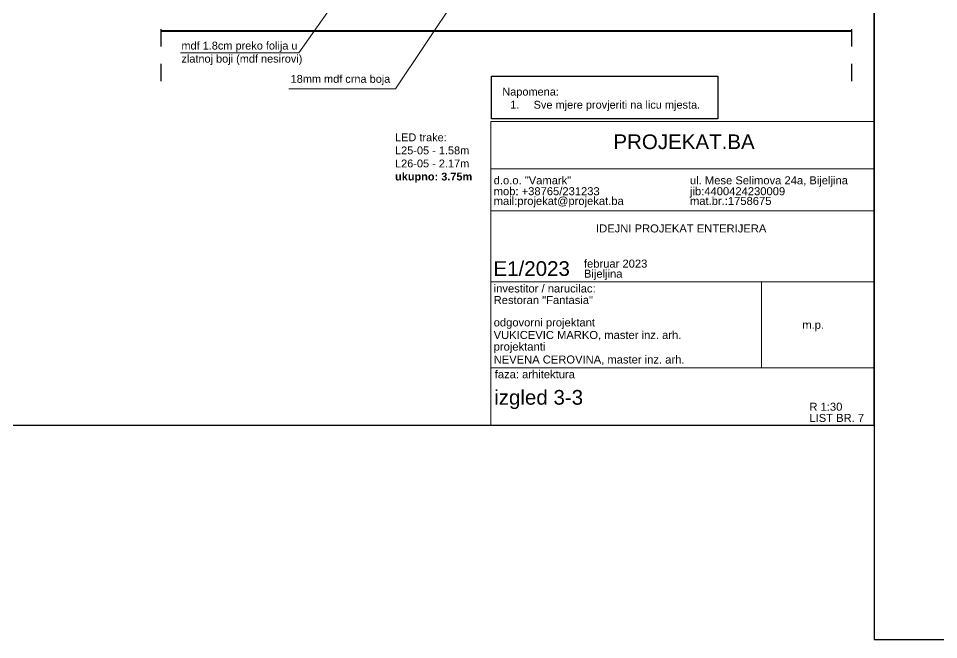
# Model space of a CAD drawing. Header units: centimetres. Extents: x -26724 to 60145, y -23645 to 6771.
# Drawn here: x 464 to 1131, y -74 to 375 of the extents above; entities that cross this region are included whole.
import ezdxf

# ---------------------------------------------------------------- set-up
doc = ezdxf.new("R2010")
doc.units = ezdxf.units.CM
doc.linetypes.add('DALEKOVOD_VN', pattern=[5, 2.5, -2.5])
doc.layers.add('3.IZGLED 2', color=7, linetype='Continuous', lineweight=9, true_color=0x4a4a4a)
doc.layers.add('kote', color=7, linetype='Continuous', lineweight=20)
doc.layers.add('zid', color=7, linetype='Continuous', lineweight=40)
for name, color, linetype in [('pozicije', 7, 'Continuous'), ('tekst', 7, 'Continuous'), ('tekst @ 50', 7, 'Continuous')]:
    doc.layers.add(name, color=color, linetype=linetype)
doc.styles.add('0.15', font='arial.ttf', dxfattribs={"height": 0.15})
doc.styles.add('Notes', font='arial.ttf', dxfattribs={"height": 3})
doc.styles.get("Standard").update_dxf_attribs({"font": 'calibri.ttf'})

msp = doc.modelspace()

# ---------------------------------------------------------------- linework, layer by layer
at = {"linetype": 'DALEKOVOD_VN', "ltscale": 5}
for p, q in [((567.37, 842.57, -13.5), (567.37, 326.53, -13.5)), ((1068.06, 842.57, -13.5), (1068.06, 326.53, -13.5))]:
    msp.add_line(p, q, dxfattribs=at)
at = {"layer": '3.IZGLED 2'}
for p, q in [((737.4, 324.45), (794.91, 410.59)), ((667.4, 350.47), (698.16, 394.34)), ((581.66, 350.47), (667.4, 350.47))]:
    msp.add_line(p, q, dxfattribs=at)
at = {"layer": '3.IZGLED 2', "ltscale": 0.8}
msp.add_lwpolyline([(737.4, 324.45), (660, 324.45)], dxfattribs=at)
at = {"layer": 'kote', "color": 0}
for p, q in [((806.47, 300.73), (1084.44, 300.73)), ((806.47, 80.73), (806.47, 300.73)), ((806.47, 266.59), (1084.44, 266.59)), ((806.47, 236), (1084.44, 236)), ((806.47, 184.63), (1084.44, 184.63)), ((1002.7, 184.63), (1002.7, 122.47)), ((1084.44, 122.47), (806.47, 122.47))]:
    msp.add_line(p, q, dxfattribs=at)
at = {"layer": 'tekst', "lineweight": 25}
msp.add_lwpolyline([(806.99, 333.57), (971.07, 333.57), (971.07, 302.76), (806.99, 302.76)], close=True, dxfattribs=at)
at = {"layer": 'zid'}
msp.add_line((1068.06, 366.29, -13.5), (567.37, 366.29, -13.5), dxfattribs=at)
at = {"layer": 'zid', "lineweight": 25, "ltscale": 12}
for points in [[(1084.44, -74.48), (3482.73, -74.48), (3482.73, 1185.52), (1084.44, 1185.52)], [(454.44, 80.73), (1084.44, 80.73), (1084.44, 971.73), (454.44, 971.73)]]:
    msp.add_lwpolyline(points, close=True, dxfattribs=at)

# ---------------------------------------------------------------- texts
at = {"layer": 'pozicije', "color": 0, "style": '0.15'}
for s, height, p in [('PROJEKAT.BA', 10.6419, (895.37, 280.81)), ('d.o.o. "Vamark"', 5.8047, (808.57, 255.29)), ('ul. Mese Selimova 24a, Bijeljina', 5.8047, (950.9, 255.29)), ('mob: +38765/231233', 5.8047, (808.57, 247.39)), ('jib:4400424230009', 5.8047, (950.9, 247.39)), ('mail:projekat@projekat.ba', 5.8047, (808.57, 240.37)), ('mat.br.:1758675', 5.8047, (950.9, 240.37)), ('IDEJNI PROJEKAT ENTERIJERA', 5.8047, (882.81, 220.44)), ('E1/2023', 10.642, (808.44, 188.96)), ('februar 2023', 5.8047, (874.01, 194.95)), ('Bijeljina', 5.805, (874.01, 187.65)), ('investitor / narucilac:', 5.8047, (808.57, 176.95)), ('Restoran "Fantasia"', 5.8047, (808.57, 168.59)), ('odgovorni projektant', 5.8047, (808.57, 152.35)), ('m.p.', 5.805, (1032.32, 150.66)), ('VUKICEVIC MARKO, master inz. arh.', 5.8047, (808.57, 143.26)), ('projektanti', 5.8047, (808.57, 134.86)), ('NEVENA CEROVINA, master inz. arh.', 5.8047, (808.57, 125.49)), ('faza: arhitektura', 5.8047, (809.35, 114.81)), ('izgled 3-3', 10.642, (808.94, 95.67)), ('R 1:30', 5.805, (1037.46, 91.29)), ('LIST BR. 7', 5.805, (1037.46, 83.17))]:
    msp.add_text(s, height=height, dxfattribs=at).set_placement(p)
at = {"layer": 'tekst', "insert": (582.21, 358.6), "char_height": 5.6759, "attachment_point": 1}
msp.add_mtext_dynamic_manual_height_columns('{\\fArial|b0|i0|c238|p34;mdf 1.8cm preko folija u zlatnoj boji (mdf nesirovi)}', width=105.8607, gutter_width=12.5, heights=[0], dxfattribs=at)
at = {"layer": 'tekst @ 50', "ltscale": 0.8, "char_height": 5.6759, "attachment_point": 1, "style": 'Notes'}
for s, width, insert in [('{\\fArial|b0|i0|c238|p34;18}mm mdf crna boja', 290.6445, (661.38, 334.5)), ('Napomena: \\P\\pi-17.0277,l22.7036,t22.7036;1.^ISve mjere provjeriti na licu mjesta.', 421.3818, (814.84, 325.25)), ('{\\fArial|b0|i0|c238|p34;LED trake:\\PL}25{\\fArial|b0|i0|c238|p34;-05 - }1.58{\\fArial|b0|i0|c238|p34;m\\PL2}6{\\fArial|b0|i0|c238|p34;-05 - }2.17{\\fArial|b0|i0|c238|p34;m\\P\\fArial|b1|i0|c238|p34;ukupno: 3.75m}', 290.6445, (737.09, 292.15))]:
    msp.add_mtext_dynamic_manual_height_columns(s, width=width, gutter_width=750, heights=[0], dxfattribs=dict(at, insert=insert))

doc.saveas('drawing.dxf')
